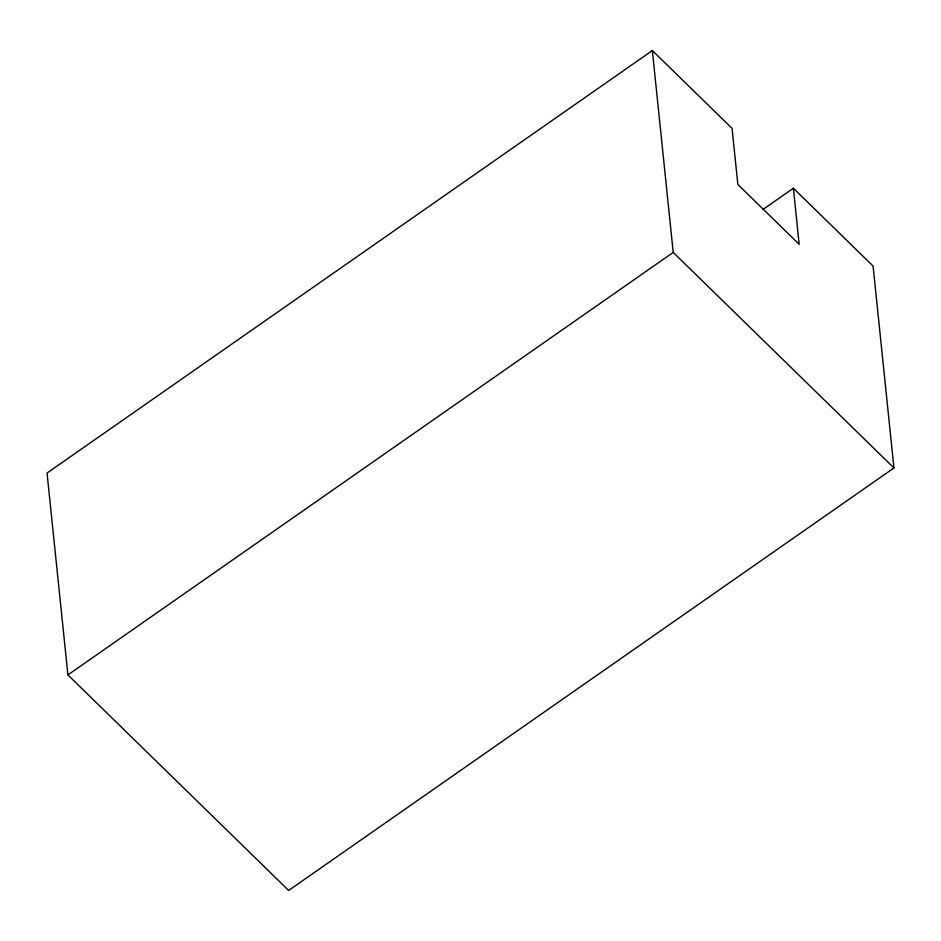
<?xml version="1.0" encoding="UTF-8"?>
<svg xmlns="http://www.w3.org/2000/svg" width="941" height="941" viewBox="0 0 941 941"><rect width="100%" height="100%" fill="white"/><g stroke="black" fill="none" stroke-linecap="round" stroke-linejoin="round"><path stroke-width="1.41" d="M793.381 188.247L799.168 244.319L737.862 184.46L732.063 128.376L652.348 50.543L47.05 473.041L67.917 674.92L288.652 890.457L893.95 467.959L873.083 266.08L793.381 188.247L763.116 209.373M67.917 674.92L673.215 252.423L652.348 50.543M673.215 252.423L893.95 467.959"/></g></svg>
